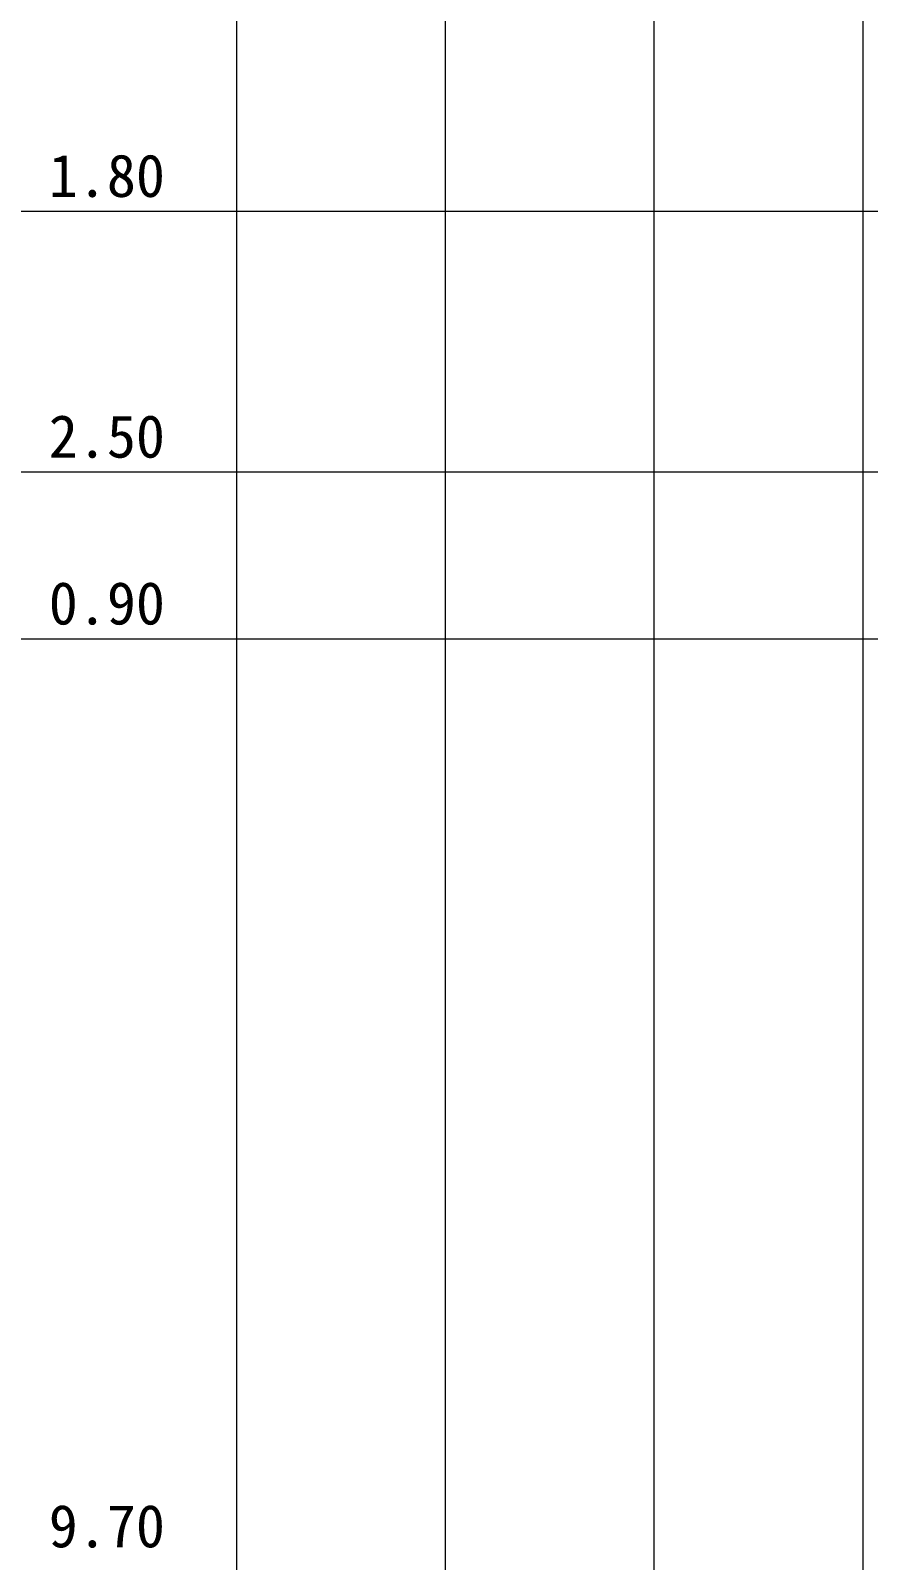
# Model space of a CAD drawing. Header units: inches. Extents: x -27 to 109, y -724 to 26.
# Drawn here: x 23.91 to 31.94, y -55.44 to -40.77 of the extents above; entities that cross this region are included whole.
import ezdxf

# ---------------------------------------------------------------- set-up
doc = ezdxf.new("R2010")
doc.units = ezdxf.units.IN
doc.header["$MEASUREMENT"] = 0
doc.layers.get('0').update_dxf_attribs({"lineweight": 0})
doc.styles.add('宋体', font='')
doc.styles.get('宋体').set_extended_font_data('宋体')

msp = doc.modelspace()

# ---------------------------------------------------------------- linework, layer by layer
at = {"linetype": 'Continuous', "lineweight": 15}
for p, q in [((25.882, 0.896), (25.882, -693.554)), ((27.882, 0.896), (27.882, -693.554)), ((29.882, 0.896), (29.882, -693.554)), ((31.882, 0.896), (31.882, -693.554)), ((23.482, -42.504), (25.882, -42.504)), ((25.882, -42.504), (27.882, -42.504)), ((27.882, -42.504), (29.882, -42.504)), ((29.882, -42.504), (31.882, -42.504)), ((31.882, -42.504), (35.882, -42.504)), ((23.482, -45.004), (25.882, -45.004)), ((25.882, -45.004), (27.882, -45.004)), ((27.882, -45.004), (29.882, -45.004)), ((29.882, -45.004), (31.882, -45.004)), ((31.882, -45.004), (35.882, -45.004)), ((23.482, -46.604), (25.882, -46.604)), ((25.882, -46.604), (27.882, -46.604)), ((27.882, -46.604), (29.882, -46.604)), ((29.882, -46.604), (31.882, -46.604)), ((31.882, -46.604), (35.882, -46.604))]:
    msp.add_line(p, q, dxfattribs=at)

# ---------------------------------------------------------------- texts
at = {"style": '宋体'}
for s, p in [('1.80', (24.083, -42.367)), ('2.50', (24.083, -44.867)), ('0.90', (24.083, -46.467)), ('9.70', (24.083, -55.317))]:
    msp.add_text(s, height=0.4092, dxfattribs=at).set_placement(p)

doc.saveas('drawing.dxf')
